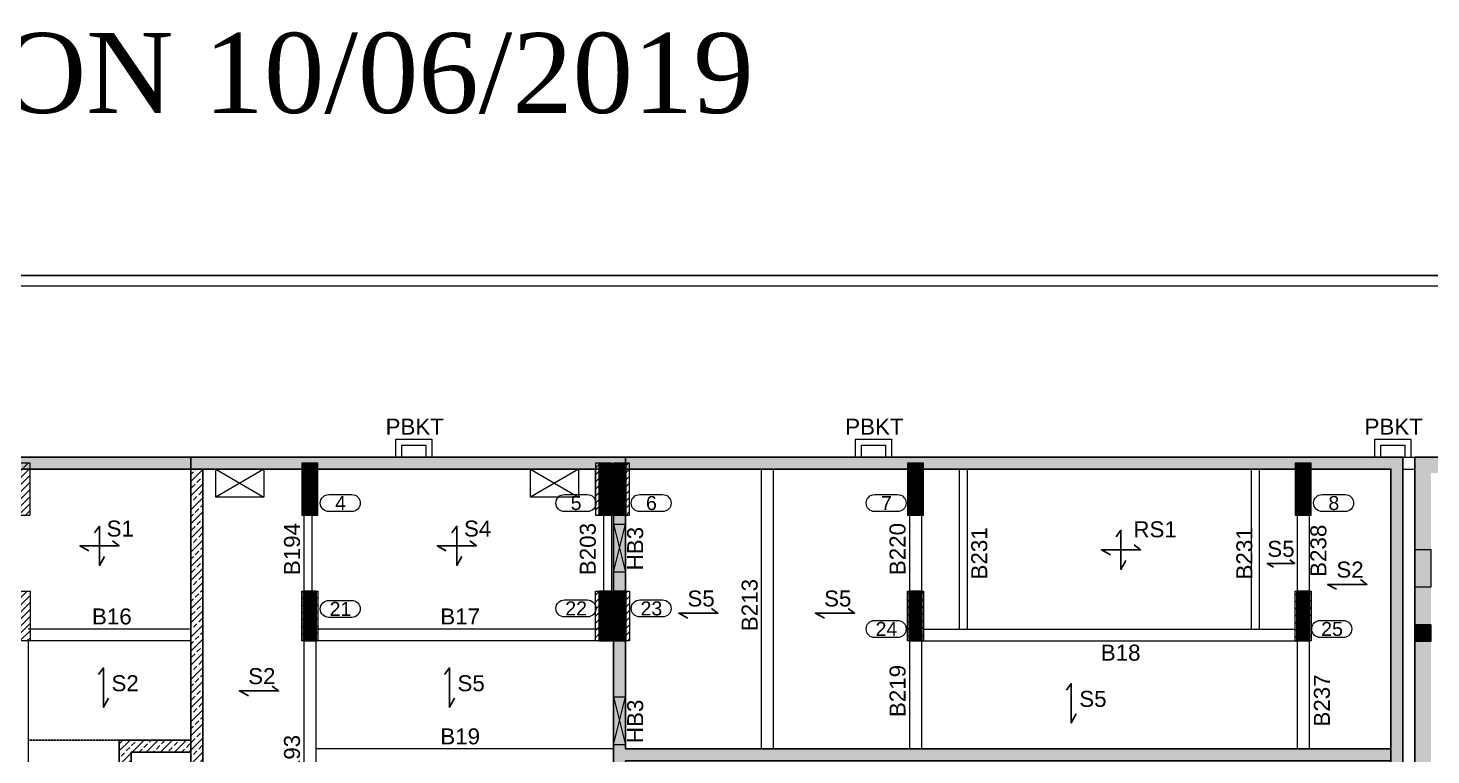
# Model space of a CAD drawing. Header units: millimetres. Extents: x -954 to 225541, y -300291 to -180647.
# Drawn here: x 49665 to 84765, y -205989 to -187807 of the extents above; entities that cross this region are included whole.
import ezdxf
from ezdxf.enums import TextEntityAlignment as Align

# ---------------------------------------------------------------- set-up
doc = ezdxf.new("R2010")
doc.units = ezdxf.units.MM
doc.header["$LTSCALE"] = 100
doc.header["$MEASUREMENT"] = 0
doc.linetypes.add('HIDDEN', pattern=[0.375, 0.25, -0.125])
for name, color, linetype, lineweight in [('BEAM', 191, 'Continuous', 20), ('BEAM NO (H)', 121, 'Continuous', 20), ('BEAM NO (V)', 121, 'Continuous', 20), ('COL HATCH', 67, 'Continuous', 25), ('colno', 11, 'Continuous', 15), ('COLUMN', 84, 'Continuous', 30), ('DIM', 8, 'Continuous', 13), ('MAIN TEXT', 6, 'Continuous', 25), ('RET WALL', 31, 'Continuous', 30), ('RET WALL HATCH', 57, 'Continuous', 13), ('SLAB MARK', 241, 'Continuous', 25), ('SLAB NO', 52, 'Continuous', 25), ('STUB', 2, 'Continuous', 30), ('SUNK', 251, 'Continuous', 9), ('void', 45, 'Continuous', 18)]:
    doc.layers.add(name, color=color, linetype=linetype, lineweight=lineweight)
doc.styles.add('ARIAL', font='arial.ttf')
doc.styles.add('TIMES NEW ROMAN', font='times.ttf', dxfattribs={"width": 0.8, "height": 12})
pattern_1 = [(45, (180198, 657046.5), (-176.776695, 176.776695), []), (45, (180374.77, 657046.5), (-176.776695, 176.776695), [125, -62.5])]
pattern_2 = [(45, (-46170.95, -917447.999), (-8.83883476, 8.83883476), [])]
pattern_3 = [(45, (98282.85, 893795.44), (-88.388348, 88.388348), [])]

# ---------------------------------------------------------------- blocks, each defined once
blk = doc.blocks.new('Z$W@#162E370D')
at = {"layer": 'COL HATCH', "lineweight": 9}
h = blk.add_hatch(dxfattribs=at)
h.set_pattern_fill('ANSI31', color=99, scale=1000, style=0)
h.set_pattern_definition(pattern_3)
h.paths.add_polyline_path([(-32200, 38060), (-32600, 38060), (-32600, 36760), (-32200, 36760)])
h = blk.add_hatch(dxfattribs=at)
h.set_pattern_fill('ANSI31', color=99, scale=1000, style=0)
h.set_pattern_definition(pattern_3)
h.paths.add_polyline_path([(-25000, 38060), (-25400, 38060), (-25400, 36760), (-25000, 36760)])
h = blk.add_hatch(dxfattribs=at)
h.set_pattern_fill('ANSI31', color=99, scale=1000, style=0)
h.set_pattern_definition(pattern_3)
h.paths.add_polyline_path([(-17650, 38060), (-18050, 38060), (-18050, 36760), (-17650, 36760)])
h = blk.add_hatch(dxfattribs=at)
h.set_pattern_fill('ANSI31', color=99, scale=1000, style=0)
h.set_pattern_definition(pattern_3)
h.paths.add_polyline_path([(-17200, 38060), (-17600, 38060), (-17600, 36760), (-17200, 36760)])
h = blk.add_hatch(dxfattribs=at)
h.set_pattern_fill('ANSI31', color=99, scale=1000, style=0)
h.set_pattern_definition(pattern_3)
h.paths.add_polyline_path([(-9850, 38060), (-10250, 38060), (-10250, 36760), (-9850, 36760)])
h = blk.add_hatch(dxfattribs=at)
h.set_pattern_fill('ANSI31', color=99, scale=1000, style=0)
h.set_pattern_definition(pattern_3)
h.paths.add_polyline_path([(-150, 38060), (-550, 38060), (-550, 36760), (-150, 36760)])
h = blk.add_hatch(dxfattribs=at)
h.set_pattern_fill('ANSI31', color=99, scale=1000, style=0)
h.set_pattern_definition(pattern_3)
h.paths.add_polyline_path([(-32600, 34860), (-32200, 34860), (-32200, 33610), (-32600, 33610)])
h = blk.add_hatch(dxfattribs=at)
h.set_pattern_fill('ANSI31', color=99, scale=1000, style=0)
h.set_pattern_definition(pattern_3)
h.paths.add_polyline_path([(-25400, 34860), (-25000, 34860), (-25000, 33610), (-25400, 33610)])
h = blk.add_hatch(dxfattribs=at)
h.set_pattern_fill('ANSI31', color=99, scale=1000, style=0)
h.set_pattern_definition(pattern_3)
h.paths.add_polyline_path([(-18050, 34860), (-17650, 34860), (-17650, 33610), (-18050, 33610)])
h = blk.add_hatch(dxfattribs=at)
h.set_pattern_fill('ANSI31', color=99, scale=1000, style=0)
h.set_pattern_definition(pattern_3)
h.paths.add_polyline_path([(-17600, 34860), (-17200, 34860), (-17200, 33610), (-17600, 33610)])
h = blk.add_hatch(dxfattribs=at)
h.set_pattern_fill('ANSI31', color=99, scale=1000, style=0)
h.set_pattern_definition(pattern_3)
h.paths.add_polyline_path([(-10250, 34860), (-9850, 34860), (-9850, 33610), (-10250, 33610)])
h = blk.add_hatch(dxfattribs=at)
h.set_pattern_fill('ANSI31', color=99, scale=1000, style=0)
h.set_pattern_definition(pattern_3)
h.paths.add_polyline_path([(-550, 34860), (-150, 34860), (-150, 33610), (-550, 33610)])
at = {"layer": 'COLUMN', "lineweight": 13}
blk.add_line((-18050, 36910), (-18050, 37910), dxfattribs=at)
for points in [[(-32200, 38060), (-32600, 38060), (-32600, 36760), (-32200, 36760)], [(-25000, 38060), (-25400, 38060), (-25400, 36760), (-25000, 36760)], [(-17650, 38060), (-18050, 38060), (-18050, 36760), (-17650, 36760)], [(-17200, 38060), (-17600, 38060), (-17600, 36760), (-17200, 36760)], [(-9850, 38060), (-10250, 38060), (-10250, 36760), (-9850, 36760)], [(-150, 38060), (-550, 38060), (-550, 36760), (-150, 36760)], [(-32600, 34860), (-32200, 34860), (-32200, 33610), (-32600, 33610)], [(-25400, 34860), (-25000, 34860), (-25000, 33610), (-25400, 33610)], [(-18050, 34860), (-17650, 34860), (-17650, 33610), (-18050, 33610)], [(-17600, 34860), (-17200, 34860), (-17200, 33610), (-17600, 33610)], [(-10250, 34860), (-9850, 34860), (-9850, 33610), (-10250, 33610)], [(-550, 34860), (-150, 34860), (-150, 33610), (-550, 33610)]]:
    blk.add_lwpolyline(points, close=True, dxfattribs=at)

msp = doc.modelspace()

# ---------------------------------------------------------------- hatches: boundary and pattern name
at = {"layer": 'COL HATCH'}
h = msp.add_hatch(dxfattribs=at)
h.set_pattern_fill('ANSI31', color=256, scale=100, style=0)
h.set_pattern_definition(pattern_2)
h.paths.add_polyline_path([(56565.2, -198688.9), (56865.2, -198688.9), (56865.2, -199988.9), (56565.2, -199988.9)])
h = msp.add_hatch(dxfattribs=at)
h.set_pattern_fill('ANSI31', color=256, scale=100, style=0)
h.set_pattern_definition(pattern_2)
h.paths.add_polyline_path([(63965.2, -198688.9), (64265.2, -198688.9), (64265.2, -199988.9), (63965.2, -199988.9)])
h = msp.add_hatch(dxfattribs=at)
h.set_pattern_fill('ANSI31', color=256, scale=100, style=0)
h.set_pattern_definition(pattern_2)
h.paths.add_polyline_path([(64315.2, -198688.9), (64615.2, -198688.9), (64615.2, -199988.9), (64315.2, -199988.9)])
h = msp.add_hatch(dxfattribs=at)
h.set_pattern_fill('ANSI31', color=256, scale=100, style=0)
h.set_pattern_definition(pattern_2)
h.paths.add_polyline_path([(71715.2, -198688.9), (72015.2, -198688.9), (72015.2, -199988.9), (71715.2, -199988.9)])
h = msp.add_hatch(dxfattribs=at)
h.set_pattern_fill('ANSI31', color=256, scale=100, style=0)
h.set_pattern_definition(pattern_2)
h.paths.add_polyline_path([(81415.2, -198688.9), (81715.2, -198688.9), (81715.2, -199988.9), (81415.2, -199988.9)])
h = msp.add_hatch(dxfattribs=at)
h.set_pattern_fill('ANSI31', color=256, scale=100, style=0)
h.set_pattern_definition(pattern_2)
h.paths.add_polyline_path([(56565.2, -201888.9), (56865.2, -201888.9), (56865.2, -203138.9), (56565.2, -203138.9)])
h = msp.add_hatch(dxfattribs=at)
h.set_pattern_fill('ANSI31', color=256, scale=100, style=0)
h.set_pattern_definition(pattern_2)
h.paths.add_polyline_path([(63965.2, -201888.9), (64265.2, -201888.9), (64265.2, -203138.9), (63965.2, -203138.9)])
h = msp.add_hatch(dxfattribs=at)
h.set_pattern_fill('ANSI31', color=256, scale=100, style=0)
h.set_pattern_definition(pattern_2)
h.paths.add_polyline_path([(64315.2, -201888.9), (64615.2, -201888.9), (64615.2, -203138.9), (64315.2, -203138.9)])
h = msp.add_hatch(dxfattribs=at)
h.set_pattern_fill('ANSI31', color=256, scale=100, style=0)
h.set_pattern_definition(pattern_2)
h.paths.add_polyline_path([(71715.2, -201888.9), (72015.2, -201888.9), (72015.2, -203138.9), (71715.2, -203138.9)])
h = msp.add_hatch(dxfattribs=at)
h.set_pattern_fill('ANSI31', color=256, scale=100, style=0)
h.set_pattern_definition(pattern_2)
h.paths.add_polyline_path([(81415.2, -201888.9), (81715.2, -201888.9), (81715.2, -203138.9), (81415.2, -203138.9)])
at = {"layer": 'RET WALL HATCH'}
h = msp.add_hatch(dxfattribs=at)
h.set_pattern_fill('ANSI33', color=256, scale=1000, style=0)
h.set_pattern_definition([(45, (360396, 1349499.23), (-176.776695, 176.776695), []), (45, (360572.77, 1349499.23), (-176.776695, 176.776695), [125, -62.5])])
h.paths.add_polyline_path([(45465.2, -235437.9), (81565.2, -235437.9), (81565.2, -230588.9), (83765.2, -230588.9), (83765.2, -198838.9), (45465.2, -198838.9)], flags=16)
h.paths.add_polyline_path([(81865.2, -230888.9), (81865.2, -235737.9), (45165.2, -235737.9), (45165.2, -198538.9), (84065.2, -198538.9), (84065.2, -230888.9)])
h = msp.add_hatch(dxfattribs=at)
h.set_pattern_fill('ANSI33', color=256, scale=1000, style=0)
h.set_pattern_definition(pattern_1)
h.paths.add_polyline_path([(114865.2, -211188.9), (96515.2, -211188.9), (96515.2, -205288.9), (114865.2, -205288.9)], flags=16)
h.paths.add_polyline_path([(114865.2, -204788.9), (96515.2, -204788.9), (96515.2, -199038.9), (114865.2, -199038.9)], flags=16)
h.paths.add_polyline_path([(114865.2, -211688.9), (114865.2, -217638.9), (96515.2, -217638.9), (96515.2, -211688.9)], flags=16)
h.paths.add_polyline_path([(114865.2, -218038.9), (114865.2, -230488.9), (106315.2, -230488.9), (106315.2, -218038.9)], flags=16)
h.paths.add_polyline_path([(105915.2, -218038.9), (105915.2, -230488.9), (96515.2, -230488.9), (96515.2, -218038.9)], flags=16)
h.paths.add_polyline_path([(96115.2, -211238.9), (84765.2, -211238.9), (84765.2, -211638.9), (96115.2, -211638.9), (96115.2, -217638.9), (84765.2, -217638.9), (84765.2, -218038.9), (96115.2, -218038.9), (96115.2, -230488.9), (84765.2, -230488.9), (84765.2, -198938.9), (96115.2, -198938.9), (96115.2, -204838.9), (84765.2, -204838.9), (84765.2, -205238.9), (96115.2, -205238.9)], flags=16)
h.paths.add_polyline_path([(100720.6, -235331.2), (103171.9, -240254.7), (99322.5, -242171.2), (96871.3, -237247.6)], flags=16)
h.paths.add_polyline_path([(94470.6, -233323.2), (96331.3, -237060.5), (98964.5, -242349.4), (88490.7, -247563.9), (83997.2, -238538.2), (92443.2, -234332.7)], flags=16)
h.paths.add_polyline_path([(84765.2, -205238.9), (84765.2, -204838.9), (86052.2, -204838.9), (86052.2, -205238.9)], flags=16)
h.paths.add_polyline_path([(96515.2, -201188.9), (96115.2, -201188.9), (96115.2, -199038.9), (96515.2, -199038.9)], flags=16)
h.paths.add_polyline_path([(96115.2, -230488.9), (96115.2, -229088.9), (96515.2, -229088.9), (96515.2, -230488.9)], flags=16)
h.paths.add_polyline_path([(106315.2, -229088.9), (106315.2, -230488.9), (105915.2, -230488.9), (105915.2, -229088.9)], flags=16)
h.paths.add_polyline_path([(94716.9, -233817.5), (95074.7, -233639.3), (94650.2, -232786.4), (83461.5, -238359.9), (88310.9, -248100.3), (100127.4, -242217.3), (99949.2, -241859.2), (99949.3, -241859.2), (100127.4, -242217.3), (116940, -233846.9), (127375.2, -231625.5), (127375.2, -198538.9), (84365.2, -198538.9), (84365.2, -230888.9), (98715.2, -230888.9), (98715.2, -230488.9), (101415.2, -230488.9), (101415.2, -230888.9), (115265.2, -230888.9), (115265.2, -199038.9), (118715.2, -199038.9), (118715.2, -198938.9), (126975.2, -198938.9), (126975.2, -231301.7), (116807.1, -233466.2), (103533.4, -240074.7), (100900.4, -234794.8), (96693, -236889.5), (96033, -235564), (95674.9, -235742.3), (95006.2, -234399.5), (95364.3, -234221.3), (95364.3, -234221.3), (95006.5, -234399.4)])
h = msp.add_hatch(dxfattribs=at)
h.set_pattern_fill('ANSI33', color=256, scale=1000, style=0)
h.set_pattern_definition(pattern_1)
h.paths.add_polyline_path([(53735.2, -198838.9), (54035.2, -198838.9), (54035.2, -207918.9), (45465.2, -207918.9), (45465.2, -207618.9), (53735.2, -207618.9)])
h = msp.add_hatch(dxfattribs=at)
h.set_pattern_fill('ANSI33', color=256, scale=1000, style=0)
h.set_pattern_definition(pattern_1)
h.paths.add_polyline_path([(64615.2, -198838.9), (64615.2, -205838.9), (83765.2, -205838.9), (83765.2, -206138.9), (64615.2, -206138.9), (64615.2, -209638.9), (64315.2, -209638.9), (64315.2, -198838.9)])
h = msp.add_hatch(dxfattribs=at)
h.set_pattern_fill('ANSI33', color=256, scale=1000, style=0)
h.set_pattern_definition(pattern_1)
h.paths.add_polyline_path([(51945.2, -207618.9), (51945.2, -205618.9), (53735.2, -205618.9), (53735.2, -205918.9), (52245.2, -205918.9), (52245.2, -207618.9)])
at = {"layer": 'STUB', "lineweight": 15}
h = msp.add_hatch(dxfattribs=at)
h.set_pattern_fill('ANSI31', color=67, scale=100, style=0)
h.set_pattern_definition([(45, (360965.988, 1231089.382), (-8.83883476, 8.83883476), [])])
h.paths.add_polyline_path([(84365.2, -203138.9), (84765.2, -203138.9), (84765.2, -202738.9), (84365.2, -202738.9)])

# ---------------------------------------------------------------- linework, layer by layer
at = {"color": 5}
msp.add_lwpolyline([(-953.5, -300291), (149541.8, -300291), (149541.8, -193995.9), (-953.5, -193995.9)], close=True, dxfattribs=at)
at = {"layer": 'BEAM'}
for p, q in [((84065.2, -198538.9), (84365.2, -198538.9)), ((68015.2, -205838.9), (68015.2, -198838.9)), ((68315.2, -205838.9), (68315.2, -198838.9)), ((72965.2, -198838.9), (72965.2, -202838.9)), ((73165.2, -198838.9), (73165.2, -202838.9)), ((80265.2, -198838.9), (80265.2, -202838.9)), ((80465.2, -198838.9), (80465.2, -202838.9)), ((84065.2, -198838.9), (84365.2, -198838.9)), ((56565.2, -199988.9), (56565.2, -201888.9)), ((56765.2, -199988.9), (56765.2, -201888.9)), ((64065.2, -199988.9), (64065.2, -201888.9)), ((64265.2, -199988.9), (64265.2, -201888.9)), ((71715.2, -199988.9), (71715.2, -201888.9)), ((72015.2, -199988.9), (72015.2, -201888.9)), ((81415.2, -199988.9), (81415.2, -201888.9)), ((81715.2, -199988.9), (81715.2, -201888.9)), ((53735.2, -202838.9), (49665.2, -202838.9)), ((63965.2, -202838.9), (56865.2, -202838.9)), ((72065.2, -202838.9), (81365.2, -202838.9)), ((53735.2, -203138.9), (49665.2, -203138.9)), ((49665.2, -203138.9), (49665.2, -207618.9)), ((56565.2, -203138.9), (56565.2, -209338.9)), ((56865.2, -203138.9), (56865.2, -209338.9)), ((63965.2, -203138.9), (56865.2, -203138.9)), ((71715.2, -203138.9), (71715.2, -205838.9)), ((72015.2, -203138.9), (72015.2, -205838.9)), ((72015.2, -203138.9), (81415.2, -203138.9)), ((81415.2, -203138.9), (81415.2, -205838.9)), ((81715.2, -203138.9), (81715.2, -205838.9)), ((64315.2, -205838.9), (56865.2, -205838.9))]:
    msp.add_line(p, q, dxfattribs=at)
for points in [[(58865.2, -198538.9), (58865.2, -198088.9), (59765.2, -198088.9), (59765.2, -198538.9)], [(59015.2, -198538.9), (59015.2, -198238.9), (59615.2, -198238.9), (59615.2, -198538.9)], [(70365.2, -198538.9), (70365.2, -198088.9), (71265.2, -198088.9), (71265.2, -198538.9)], [(70515.2, -198538.9), (70515.2, -198238.9), (71115.2, -198238.9), (71115.2, -198538.9)], [(83365.2, -198538.4), (83365.2, -198088.9), (84265.2, -198088.9), (84265.7, -198538.4)], [(83515.2, -198538.4), (83515.2, -198238.9), (84115.3, -198238.9), (84115.7, -198538.6)]]:
    msp.add_lwpolyline(points, dxfattribs=at)
at = {"layer": 'colno', "elevation": -1455.5}
for points in [[(57189.6, -199901.9, -1), (57189.6, -199474.5), (57762.2, -199474.5, -1), (57762.2, -199901.9)], [(63085.1, -199901.9, -1), (63085.1, -199474.5), (63657.7, -199474.5, -1), (63657.7, -199901.9)], [(64969.1, -199901.9, -1), (64969.1, -199474.5), (65541.6, -199474.5, -1), (65541.6, -199901.9)], [(70848.2, -199901.9, -1), (70848.2, -199474.5), (71420.8, -199474.5, -1), (71420.8, -199901.9)], [(82043.9, -199901.9, -1), (82043.9, -199474.5), (82616.4, -199474.5, -1), (82616.4, -199901.9)], [(57189.6, -202549.8, -1), (57189.6, -202122.4), (57762.2, -202122.4, -1), (57762.2, -202549.8)], [(63085.1, -202538.3, -1), (63085.1, -202110.9), (63657.7, -202110.9, -1), (63657.7, -202538.3)], [(64969.1, -202538.3, -1), (64969.1, -202110.9), (65541.6, -202110.9, -1), (65541.6, -202538.3)], [(70848.2, -203051.9, -1), (70848.2, -202624.5), (71420.8, -202624.5, -1), (71420.8, -203051.9)], [(81998.4, -203051.9, -1), (81998.4, -202624.5), (82570.9, -202624.5, -1), (82570.9, -203051.9)]]:
    msp.add_lwpolyline(points, format="xyb", close=True, dxfattribs=at)
at = {"layer": 'COLUMN'}
for points in [[(56565.2, -198688.9), (56865.2, -198688.9), (56865.2, -199988.9), (56565.2, -199988.9)], [(63965.2, -198688.9), (64265.2, -198688.9), (64265.2, -199988.9), (63965.2, -199988.9)], [(64315.2, -198688.9), (64615.2, -198688.9), (64615.2, -199988.9), (64315.2, -199988.9)], [(71715.2, -198688.9), (72015.2, -198688.9), (72015.2, -199988.9), (71715.2, -199988.9)], [(81415.2, -198688.9), (81715.2, -198688.9), (81715.2, -199988.9), (81415.2, -199988.9)], [(56565.2, -201888.9), (56865.2, -201888.9), (56865.2, -203138.9), (56565.2, -203138.9)], [(63965.2, -201888.9), (64265.2, -201888.9), (64265.2, -203138.9), (63965.2, -203138.9)], [(64315.2, -201888.9), (64615.2, -201888.9), (64615.2, -203138.9), (64315.2, -203138.9)], [(71715.2, -201888.9), (72015.2, -201888.9), (72015.2, -203138.9), (71715.2, -203138.9)], [(81415.2, -201888.9), (81715.2, -201888.9), (81715.2, -203138.9), (81415.2, -203138.9)]]:
    msp.add_lwpolyline(points, close=True, dxfattribs=at)
at = {"layer": 'DIM'}
msp.add_lwpolyline([(84365.2, -200849), (84765.2, -200849), (84765.2, -201792), (84365.2, -201792)], close=True, dxfattribs=at)
at = {"layer": 'RET WALL', "lineweight": 25}
for p, q in [((53735.2, -198538.9), (53735.2, -198838.9)), ((64615.2, -198538.9), (64615.2, -198838.9))]:
    msp.add_line(p, q, dxfattribs=at)
for points in [[(81865.2, -230888.9), (81865.2, -235737.9), (45165.2, -235737.9), (45165.2, -198538.9), (84065.2, -198538.9), (84065.2, -230888.9)], [(45465.2, -235437.9), (81565.2, -235437.9), (81565.2, -230588.9), (83765.2, -230588.9), (83765.2, -198838.9), (45465.2, -198838.9)], [(53735.2, -198838.9), (54035.2, -198838.9), (54035.2, -207918.9), (45465.2, -207918.9), (45465.2, -207618.9), (53735.2, -207618.9)], [(64615.2, -198838.9), (64615.2, -205838.9), (83765.2, -205838.9), (83765.2, -206138.9), (64615.2, -206138.9), (64615.2, -209638.9), (64315.2, -209638.9), (64315.2, -198838.9)]]:
    msp.add_lwpolyline(points, close=True, dxfattribs=at)
for points in [[(116807.1, -233466.2), (126975.2, -231301.7), (126975.2, -198938.9), (118665.2, -198938.9), (118665.2, -199038.9), (115265.2, -199038.9), (115265.2, -230888.9), (84365.2, -230888.9), (84365.2, -198538.9), (127375.2, -198538.9), (127375.2, -231625.5), (116940, -233846.9), (88310.9, -248100.3), (83461.5, -238359.9), (94650.2, -232786.4), (96693, -236889.5), (100900.4, -234794.8), (103533.4, -240074.7), (116807.1, -233466.2)], [(51945.2, -207618.9), (51945.2, -205618.9), (53735.2, -205618.9), (53735.2, -205918.9), (52245.2, -205918.9), (52245.2, -207618.9), (51945.2, -207618.9)]]:
    msp.add_lwpolyline(points, dxfattribs=at)
at = {"layer": 'SLAB MARK', "linetype": 'HIDDEN'}
msp.add_line((51945.2, -205618.9), (49665.2, -205618.9), dxfattribs=at)
at = {"layer": 'SLAB MARK'}
for points in [[(51328.8, -200430.2), (51451.6, -200266.6), (51451.6, -201248.2), (51574.4, -201023.2)], [(60269.2, -200430.2), (60392, -200266.6), (60392, -201248.2), (60514.8, -201023.2)], [(76887.4, -200532.4), (77010.2, -200368.8), (77010.2, -201350.4), (77133, -201125.5)], [(51778.8, -200634.6), (51942.4, -200757.4), (50960.8, -200757.4), (51185.8, -200880.2)], [(60719.2, -200634.6), (60882.8, -200757.4), (59901.2, -200757.4), (60126.2, -200880.2)], [(77337.4, -200736.8), (77501, -200859.6), (76519.4, -200859.6), (76744.4, -200982.4)]]:
    msp.add_lwpolyline(points, dxfattribs=at)
at = {"layer": 'SLAB MARK', "elevation": 0}
for points in [[(81233.9, -201112.3), (81356.3, -201204.2), (80668.7, -201204.2), (80823.7, -201288.8)], [(82998.7, -201600.7), (83162.3, -201723.5), (82180.7, -201723.5), (82405.7, -201846.3)], [(66761.9, -202323.6), (66925.5, -202446.4), (65943.9, -202446.4), (66168.8, -202569.2)], [(70181.1, -202323.6), (70344.7, -202446.4), (69363.1, -202446.4), (69588, -202569.2)], [(51430, -203977.2), (51552.8, -203813.6), (51552.8, -204795.2), (51675.6, -204570.3)], [(60086.6, -203977.2), (60209.4, -203813.6), (60209.4, -204795.2), (60332.2, -204570.3)], [(55771.3, -204266.3), (55934.9, -204389.1), (54953.3, -204389.1), (55178.3, -204511.9)], [(75643.5, -204369.2), (75766.3, -204205.6), (75766.3, -205187.2), (75889.1, -204962.2)]]:
    msp.add_lwpolyline(points, dxfattribs=at)
at = {"layer": 'STUB'}
msp.add_lwpolyline([(84365.2, -203138.9), (84765.2, -203138.9), (84765.2, -202738.9), (84365.2, -202738.9)], close=True, dxfattribs=at)
at = {"layer": 'SUNK', "color": 6}
msp.add_lwpolyline([(-687.4, -300024.9), (149275.6, -300024.9), (149275.6, -194262.1), (-687.4, -194262.1)], close=True, dxfattribs=at)
at = {"layer": 'void', "ltscale": 1000}
for p, q in [((64315.2, -200216.1), (64615.2, -201416.1)), ((64315.2, -201416.1), (64615.2, -200216.1)), ((64315.2, -204536.1), (64615.2, -205736.1)), ((64315.2, -205736.1), (64615.2, -204536.1))]:
    msp.add_line(p, q, dxfattribs=at)
at = {"layer": 'void'}
for points in [[(55565.2, -199538.9), (54365.2, -199538.9), (54365.2, -198838.9), (55565.2, -198838.9)], [(63435.2, -199538.9), (62235.2, -199538.9), (62235.2, -198838.9), (63435.2, -198838.9)]]:
    msp.add_lwpolyline(points, close=True, dxfattribs=at)
for points in [[(54365.2, -198838.9), (55565.2, -199538.9)], [(55565.2, -198838.9), (54365.2, -199538.9)], [(62235.2, -198838.9), (63435.2, -199538.9)], [(63435.2, -198838.9), (62235.2, -199538.9)]]:
    msp.add_lwpolyline(points, dxfattribs=at)
at = {"layer": 'void', "ltscale": 1000}
for points in [[(64315.2, -200216.1), (64615.2, -200216.1), (64615.2, -201416.1), (64315.2, -201416.1)], [(64315.2, -204536.1), (64615.2, -204536.1), (64615.2, -205736.1), (64315.2, -205736.1)]]:
    msp.add_lwpolyline(points, close=True, dxfattribs=at)

# ---------------------------------------------------------------- block references
at = {"layer": 'COLUMN'}
msp.add_blockref('Z$W@#162E370D', (81915.2, -236748.9), dxfattribs=at)

# ---------------------------------------------------------------- texts
at = {"layer": 'BEAM NO (H)', "style": 'ARIAL'}
for s, p in [('PBKT', (59340.4, -197777.4, 0)), ('PBKT', (70840.4, -197777.4, 0)), ('PBKT', (83833.9, -197777.4, 0)), ('B16', (51761.4, -202524.3, 0)), ('B17', (60476.4, -202524.3, 0)), ('B18', (77002, -203431, 0)), ('B19', (60476.4, -205524.2, 0))]:
    msp.add_text(s, height=400, dxfattribs=at).set_placement(p, align=Align.MIDDLE_CENTER)
at = {"layer": 'BEAM NO (V)', "style": 'ARIAL'}
for s, p in [('B194', (56268.8, -200839.5, 0)), ('B203', (63668.8, -200839.5, 0)), ('B220', (71418.8, -200839.5, 0)), ('B231', (73463.4, -200947.6, 0)), ('B231', (80095.7, -200947.6, 0)), ('B238', (81948.1, -200882.4, 0)), ('B213', (67718.8, -202239.5, 0)), ('B219', (71418.8, -204389.5, 0)), ('B237', (82036.9, -204626.8, 0)), ('B193', (56268.8, -206139.5, 0))]:
    msp.add_text(s, height=400, rotation=90, dxfattribs=at).set_placement(p, align=Align.MIDDLE_CENTER)
at = {"layer": 'BEAM NO (V)', "color": 1, "style": 'ARIAL'}
for p in [(64854.5, -200829, 0), (64854.5, -205149, 0)]:
    msp.add_text('HB3', height=400, rotation=90, dxfattribs=at).set_placement(p, align=Align.MIDDLE_CENTER)
at = {"layer": 'colno', "style": 'ARIAL'}
for s, p in [('4', (57482.1, -199687.7, -11644)), ('5', (63377.6, -199687.7, -11644)), ('6', (65261.6, -199687.7, -11644)), ('7', (71140.7, -199687.7, -11644)), ('8', (82336.4, -199687.7, -11644)), ('21', (57482.1, -202335.6, -11644)), ('22', (63377.6, -202324.1, -11644)), ('23', (65261.6, -202324.1, -11644)), ('24', (71140.7, -202837.7, -11644)), ('25', (82290.9, -202837.7, -11644))]:
    msp.add_text(s, height=350, dxfattribs=at).set_placement(p, align=Align.MIDDLE_CENTER)
at = {"layer": 'MAIN TEXT', "style": 'TIMES NEW ROMAN'}
msp.add_text('R0 - PRINT(6 WHITE COPIES) SENT ON 10/06/2019', height=2000, rotation=359.99642, dxfattribs=at).set_placement((-61.2, -189925.6))
at = {"layer": 'SLAB NO', "style": 'ARIAL'}
for s, p in [('S1', (51630.9, -200526.6, 0)), ('S4', (60571.3, -200526.6, 0)), ('RS1', (77320, -200545)), ('S5', (80670.7, -201033.1)), ('S2', (82398.9, -201552.4)), ('S5', (66162, -202275.3)), ('S5', (69581.2, -202275.3)), ('S2', (55171.5, -204218.1)), ('S2', (51752.6, -204394.8)), ('S5', (60409.2, -204394.8)), ('S5', (75966.1, -204786.7))]:
    msp.add_text(s, height=400, dxfattribs=at).set_placement(p)

doc.saveas('drawing.dxf')
